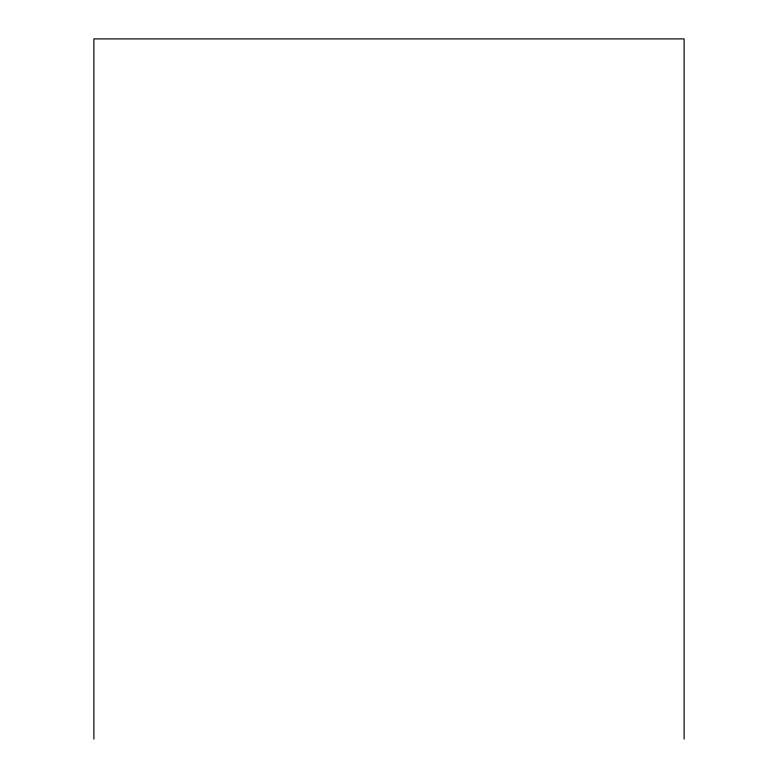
<?xml version="1.0" encoding="UTF-8"?>
<svg xmlns="http://www.w3.org/2000/svg" width="778" height="778" viewBox="0 0 778 778"><rect width="100%" height="100%" fill="white"/><g stroke="black" fill="none" stroke-linecap="round" stroke-linejoin="round"><path stroke-width="1.17" d="M684.115 739.1L684.115 38.9L93.885 38.9L93.885 739.1"/></g></svg>
